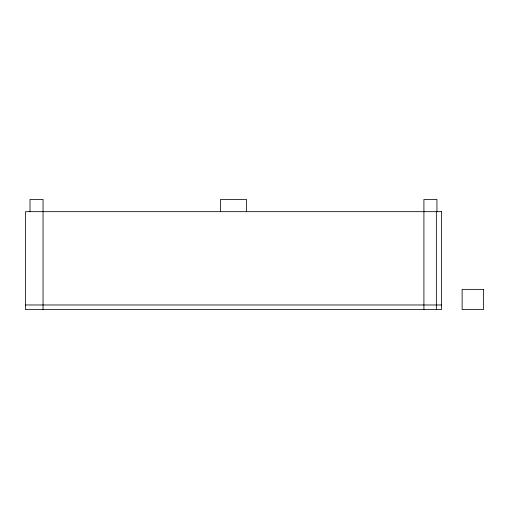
<?xml version="1.0" encoding="UTF-8"?>
<svg xmlns="http://www.w3.org/2000/svg" width="509" height="509" viewBox="0 0 509 509"><rect width="100%" height="100%" fill="white"/><g stroke="black" fill="none" stroke-linecap="round" stroke-linejoin="round"><path stroke-width="0.76" d="M25.45 304.974L441.5 304.974M436.938 211.674L436.938 199.433L423.914 199.433L423.914 309.567M436.353 211.674L436.353 309.567M246.477 211.674L246.477 199.433L220.473 199.433L220.473 211.674M43.042 309.567L43.042 199.433L30.012 199.433L30.012 211.674M441.5 211.674L25.45 211.674L25.45 309.567L441.5 309.567L441.5 211.674M483.55 289.373L462.134 289.373L462.134 309.567L483.55 309.567L483.55 289.373"/></g></svg>
